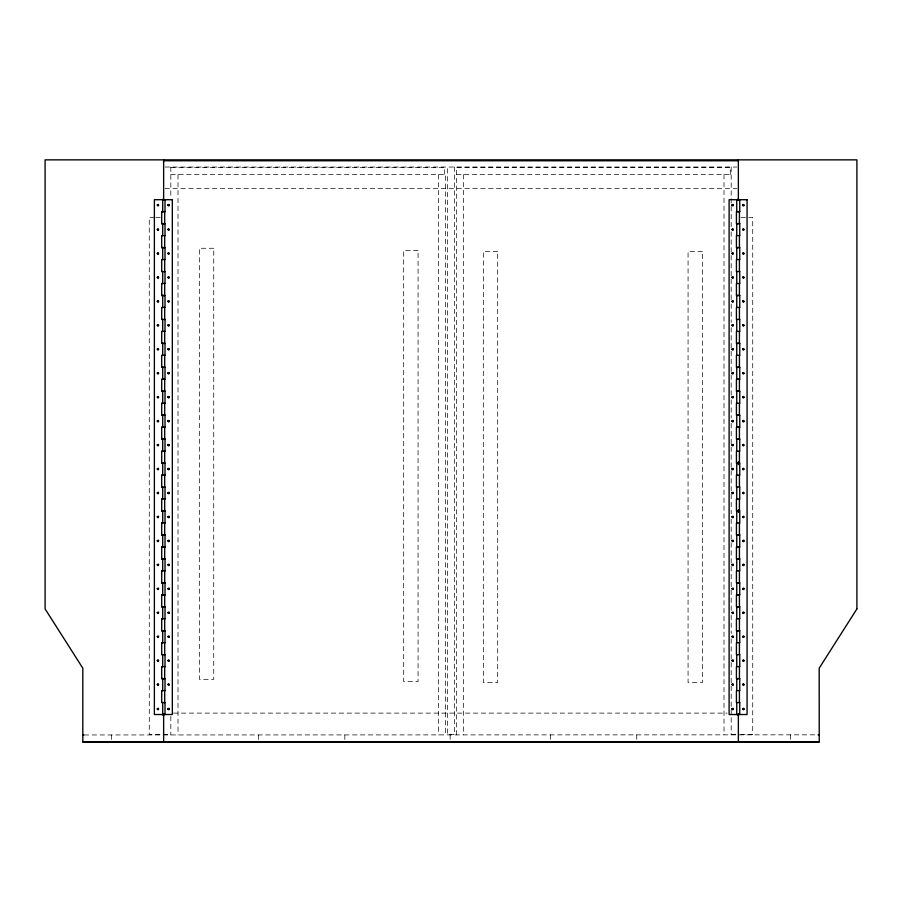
<?xml version="1.0" encoding="UTF-8"?>
<svg xmlns="http://www.w3.org/2000/svg" width="902" height="902" viewBox="0 0 902 902"><rect width="100%" height="100%" fill="white"/><g stroke="black" fill="none" stroke-linecap="round" stroke-linejoin="round"><path stroke-width="0.68" stroke-dasharray="4.51 3.38" d="M165.043 167.039L736.957 167.039M170.816 167.411L444.709 167.411L444.709 174.593M170.816 174.593L445.588 174.593L445.588 734.961M456.435 174.481L731.195 174.481M165.043 188.676L736.957 188.676M154.49 217.337L149.27 217.337L149.27 734.589L170.816 734.589M155.798 217.337L162.326 217.337M740.97 217.337L747.51 217.337M748.818 217.337L752.73 217.337L752.73 734.589L739.674 734.589M173.5 713.11L727.091 713.11M731.184 734.589L735.964 734.589M84.224 734.961L819.23 734.837M790.502 734.837L790.502 742.03M731.184 167.039L731.195 226.582M731.184 231.825L731.184 299.419M731.195 304.019L731.195 322.318M731.184 327.595L731.184 395.189M731.195 399.755L731.195 418.054M731.184 423.354L731.195 513.802M731.184 519.112L731.184 610.654M731.195 615.164L731.195 633.475M731.184 638.819L731.195 734.837M730.327 174.481L730.327 167.298L456.435 167.298L456.435 734.837M724.013 174.481L724.013 734.837M636.733 734.837L636.733 739.629M550.524 734.837L550.524 739.629M463.617 174.481L463.617 734.837M454.597 167.039L454.597 734.589L447.403 734.589L447.403 167.039M450.154 734.837L450.154 742.03M438.395 174.593L438.395 734.961M344.823 734.961L344.823 739.741M258.615 734.961L258.615 742.143M178.01 174.593L178.01 734.961M170.816 167.039L170.816 198.53M170.816 716.278L170.816 734.961M111.555 734.961L111.555 739.741M213.74 248.264L199.376 248.264L199.376 679.319L213.74 679.319L213.74 248.264M418.066 250.508L403.69 250.508L403.69 681.562L418.066 681.562L418.066 250.508M497.69 251.444L483.325 251.444L483.325 682.487L497.69 682.487L497.69 251.444M702.444 251.444L688.068 251.444L688.068 682.487L702.444 682.487L702.444 251.444"/><path stroke-width="1.35" d="M163.634 160.759L738.366 160.759M162.743 199.421L163.972 199.421M737.475 199.421L738.693 199.421M162.619 199.534L164.108 199.534M737.34 199.534L738.828 199.534M161.853 211.587L164.863 211.587M736.573 211.587L739.595 211.587M161.853 211.688L164.863 211.688M736.573 211.688L739.595 211.688M161.853 223.561L164.863 223.561M736.573 223.561L739.595 223.561M161.853 223.707L164.863 223.707M736.573 223.707L739.595 223.707M161.853 235.636L164.863 235.591M736.573 235.636L739.595 235.591M161.853 247.509L165.021 247.509L165.021 259.584M736.573 247.509L739.741 247.509L739.741 259.584M161.853 247.655L164.863 247.655M736.573 247.655L739.595 247.655M161.853 259.584L164.863 259.528M736.573 259.584L739.595 259.528M161.853 271.457L164.863 271.603M736.573 271.457L739.595 271.603M161.853 283.532L164.863 283.476M736.573 283.532L739.595 283.476M161.853 295.405L164.863 295.405M736.573 295.405L739.595 295.405M161.853 295.552L164.863 295.552M736.573 295.552L739.595 295.552M161.853 307.469L164.863 307.424M736.573 307.469L739.595 307.424M161.853 319.353L164.863 319.5M736.573 319.353L739.595 319.5M161.853 331.417L164.863 331.372M736.573 331.417L739.595 331.372M161.853 343.301L164.863 343.301M736.573 343.301L739.595 343.301M161.853 343.448L164.863 343.448M736.573 343.448L739.595 343.448M161.853 355.365L164.863 355.32M736.573 355.365L739.595 355.32M161.853 367.249L164.863 367.249M736.573 367.249L739.595 367.249M161.853 367.385L164.863 367.385M736.573 367.385L739.595 367.385M164.863 379.268L161.853 379.268L165.021 379.314L165.021 367.249M739.595 379.268L736.573 379.268L739.741 379.314L739.741 367.249M161.853 391.197L164.863 391.197M736.573 391.197L739.595 391.197M161.853 391.333L164.863 391.333M736.573 391.333L739.595 391.333M161.853 403.262L164.863 403.217M736.573 403.262L739.595 403.217M161.853 415.145L164.863 415.145M736.573 415.145L739.595 415.145M161.853 415.281L164.863 415.281M736.573 415.281L739.595 415.281M161.853 439.082L164.863 439.082M736.573 439.082L739.595 439.082M161.853 439.229L164.863 439.229M736.573 439.229L739.595 439.229M161.853 451.158L164.863 451.113M736.573 451.158L739.595 451.113M161.853 463.03L165.021 463.03L165.021 475.106M736.573 463.03L739.741 463.03L739.741 475.106M161.853 463.177L164.863 463.177M736.573 463.177L739.595 463.177M161.853 475.106L164.863 475.061M736.573 475.106L739.595 475.061M161.853 486.979L164.863 487.125M736.573 486.979L739.595 487.125M161.853 499.054L164.863 498.998M736.573 499.054L739.595 498.998M161.853 510.927L165.021 510.927L165.021 523.002M736.573 510.927L739.741 510.927L739.741 523.002M161.853 511.073L164.863 511.073M736.573 511.073L739.595 511.073M161.853 523.002L164.863 522.946M736.573 523.002L739.595 522.946M161.853 534.875L164.863 534.875M736.573 534.875L739.595 534.875M161.853 535.021L164.863 535.021M736.573 535.021L739.595 535.021M161.853 546.894L164.863 546.894M736.573 546.894L739.595 546.894M161.853 546.939L164.863 546.939M736.573 546.939L739.595 546.939M161.853 558.823L164.863 558.823M736.573 558.823L739.595 558.823M161.853 558.969L164.863 558.969M736.573 558.969L739.595 558.969M161.853 570.887L164.863 570.842M736.573 570.887L739.595 570.842M161.853 582.771L164.863 582.771M736.573 582.771L739.595 582.771M161.853 582.918L164.863 582.918M736.573 582.918L739.595 582.918M161.853 594.79L164.863 594.79M736.573 594.79L739.595 594.79M161.853 594.835L164.863 594.835M736.573 594.835L739.595 594.835M161.853 606.719L164.863 606.719M736.573 606.719L739.595 606.719M161.853 606.854L164.863 606.854M736.573 606.854L739.595 606.854M161.853 618.783L164.863 618.738M736.573 618.783L739.595 618.738M161.853 630.667L164.863 630.667M736.573 630.667L739.595 630.667M161.853 630.802L164.863 630.802M736.573 630.802L739.595 630.802M161.853 642.731L164.863 642.686M736.573 642.731L739.595 642.686M161.853 654.604L164.863 654.751M736.573 654.604L739.595 654.751M161.853 666.679L164.863 666.634M736.573 666.679L739.595 666.634M161.853 678.552L164.863 678.552M736.573 678.552L739.595 678.552M161.853 678.699L164.863 678.699M736.573 678.699L739.595 678.699M161.853 690.628L164.863 690.582M736.573 690.628L739.595 690.582M161.853 702.5L164.863 702.647M736.573 702.5L739.595 702.647M162.619 714.643L164.108 714.643M737.34 714.643L738.828 714.643M162.743 714.745L163.972 714.745M737.475 714.745L738.693 714.745M82.815 734.961L83.796 734.961M818.249 734.837L819.23 734.837M163.634 741.771L738.366 741.771M82.815 741.827L163.634 741.827L163.634 713.629M819.185 741.827L738.366 741.827L738.366 713.629M739.741 199.714L739.741 211.688M739.741 223.561L739.741 235.636M739.741 271.457L739.741 283.532M739.741 295.405L739.741 307.469M739.741 319.353L739.741 331.417M739.741 343.301L739.741 355.365M739.741 391.197L739.741 403.262M739.741 415.145L739.741 427.21M739.741 439.082L739.741 451.158M739.741 486.979L739.741 499.054M739.741 534.875L739.741 546.939M739.741 558.823L739.741 570.887M739.741 582.771L739.741 594.835M739.741 606.719L739.741 618.783M739.741 630.667L739.741 642.731M739.741 654.604L739.741 666.679M739.741 678.552L739.741 690.628M739.741 702.5L739.741 714.519M739.426 211.688L739.426 223.561M739.426 235.636L739.426 247.509M739.426 259.584L739.426 271.457M739.426 283.532L739.426 295.405M739.426 307.469L739.426 319.353M739.426 331.417L739.426 343.301M739.426 355.365L739.426 367.249M739.426 379.314L739.426 391.197M739.426 403.262L739.426 415.145M739.426 427.21L739.426 439.082M739.426 451.158L739.426 463.03M739.426 475.106L739.426 486.979M739.426 499.054L739.426 510.927M739.426 523.002L739.426 534.875M739.426 546.939L739.426 558.823M739.426 570.887L739.426 582.771M739.426 594.835L739.426 606.719M739.426 618.783L739.426 630.667M739.426 642.731L739.426 654.604M739.426 666.679L739.426 678.552M739.426 690.628L739.426 702.5M738.366 159.857L738.366 200.154M738.366 461.813L738.366 464.631M738.366 509.653L738.366 512.46M736.742 199.714L736.742 211.587M736.742 223.707L736.742 235.591M736.742 247.655L736.742 259.528M736.742 271.603L736.742 283.476M736.742 295.552L736.742 307.424M736.742 319.5L736.742 331.372M736.742 343.448L736.742 355.32M736.742 367.385L736.742 379.268M736.742 391.333L736.742 403.217M736.742 415.281L736.742 427.165M736.742 439.229L736.742 451.113M736.742 463.177L736.742 475.061M736.742 487.125L736.742 498.998M736.742 511.073L736.742 522.946M736.742 535.021L736.742 546.894M736.742 558.969L736.742 570.842M736.742 582.918L736.742 594.79M736.742 606.854L736.742 618.738M736.742 630.802L736.742 642.686M736.742 654.751L736.742 666.634M736.742 678.699L736.742 690.582M736.742 702.647L736.742 714.519M736.427 211.587L736.427 223.707M736.427 235.591L736.427 247.655M736.427 259.528L736.427 271.603M736.427 283.476L736.427 295.552M736.427 307.424L736.427 319.5M736.427 331.372L736.427 343.448M736.427 355.32L736.427 367.385M736.427 379.268L736.427 391.333M736.427 403.217L736.427 415.281M736.427 427.165L736.427 439.229M736.427 451.113L736.427 463.177M736.427 475.061L736.427 487.125M736.427 498.998L736.427 511.073M736.427 522.946L736.427 535.021M736.427 546.894L736.427 558.969M736.427 570.842L736.427 582.918M736.427 594.79L736.427 606.854M736.427 618.738L736.427 630.802M736.427 642.686L736.427 654.751M736.427 666.634L736.427 678.699M736.427 690.582L736.427 702.647M165.021 199.714L165.021 211.688M165.021 223.561L165.021 235.636M165.021 271.457L165.021 283.532M165.021 295.405L165.021 307.469M165.021 319.353L165.021 331.417M165.021 343.301L165.021 355.365M165.021 391.197L165.021 403.262M165.021 415.145L165.021 427.21M165.021 439.082L165.021 451.158M165.021 486.979L165.021 499.054M165.021 534.875L165.021 546.939M165.021 558.823L165.021 570.887M165.021 582.771L165.021 594.835M165.021 606.719L165.021 618.783M165.021 630.667L165.021 642.731M165.021 654.604L165.021 666.679M165.021 678.552L165.021 690.628M165.021 702.5L165.021 714.519M164.694 211.688L164.694 223.561M164.694 235.636L164.694 247.509M164.694 259.584L164.694 271.457M164.694 283.532L164.694 295.405M164.694 307.469L164.694 319.353M164.694 331.417L164.694 343.301M164.694 355.365L164.694 367.249M164.694 379.314L164.694 391.197M164.694 403.262L164.694 415.145M164.694 427.21L164.694 439.082M164.694 451.158L164.694 463.03M164.694 475.106L164.694 486.979M164.694 499.054L164.694 510.927M164.694 523.002L164.694 534.875M164.694 546.939L164.694 558.823M164.694 570.887L164.694 582.771M164.694 594.835L164.694 606.719M164.694 618.783L164.694 630.667M164.694 642.731L164.694 654.604M164.694 666.679L164.694 678.552M164.694 690.628L164.694 702.5M163.634 159.857L163.634 200.154M162.698 199.714L162.698 211.587M162.698 223.707L162.698 235.591M162.698 247.655L162.698 259.528M162.698 271.603L162.698 283.476M162.698 295.552L162.698 307.424M162.698 319.5L162.698 331.372M162.698 343.448L162.698 355.32M162.698 367.385L162.698 379.268M162.698 391.333L162.698 403.217M162.698 415.281L162.698 427.165M162.698 439.229L162.698 451.113M162.698 463.177L162.698 475.061M162.698 487.125L162.698 498.998M162.698 511.073L162.698 522.946M162.698 535.021L162.698 546.894M162.698 558.969L162.698 570.842M162.698 582.918L162.698 594.79M162.698 606.854L162.698 618.738M162.698 630.802L162.698 642.686M162.698 654.751L162.698 666.634M162.698 678.699L162.698 690.582M162.698 702.647L162.698 714.519M161.706 211.587L161.706 223.707M161.706 235.591L161.706 247.655M161.706 259.528L161.706 271.603M161.706 283.476L161.706 295.552M161.706 307.424L161.706 319.5M161.706 331.372L161.706 343.448M161.706 355.32L161.706 367.385M161.706 379.268L161.706 391.333M161.706 403.217L161.706 415.281M161.706 427.165L161.706 439.229M161.706 451.113L161.706 463.177M161.706 475.061L161.706 487.125M161.706 498.998L161.706 511.073M161.706 522.946L161.706 535.021M161.706 546.894L161.706 558.969M161.706 570.842L161.706 582.918M161.706 594.79L161.706 606.854M161.706 618.738L161.706 630.802M161.706 642.686L161.706 654.751M161.706 666.634L161.706 678.699M161.706 690.582L161.706 702.647M157.264 205.036C158.391 208.035 159.519 202.758 157.264 205.036M157.602 205.137L158.481 205.318L157.602 205.137M157.264 229.435C158.391 232.434 159.519 227.157 157.264 229.435M157.602 229.48L158.448 229.751L157.636 229.39M157.264 253.383C158.391 256.382 159.519 251.106 157.264 253.383M157.602 253.428L158.448 253.699L157.636 253.338M157.264 277.331C158.391 280.33 159.519 275.054 157.264 277.331M157.602 277.376L158.481 277.557L157.602 277.376M157.264 301.279C158.391 304.278 159.519 298.99 157.264 301.279M157.602 301.324L158.481 301.505L157.602 301.324M167.896 205.036C169.035 208.035 170.151 202.758 167.896 205.036M168.234 205.137L169.114 205.318L168.234 205.137M157.264 325.216C158.391 328.227 159.519 322.939 157.264 325.216M157.602 325.272L158.481 325.453L157.602 325.272M167.896 229.435C169.035 232.434 170.151 227.157 167.896 229.435M168.234 229.48L169.114 229.66L168.268 229.39M157.264 349.164C158.391 352.163 159.519 346.887 157.264 349.164M157.602 349.209L158.481 349.401L157.602 349.209M167.896 253.383C169.035 256.382 170.151 251.106 167.896 253.383M168.234 253.428L169.114 253.609L168.268 253.338M157.264 373.112C158.391 376.111 159.519 370.835 157.264 373.112M157.602 373.157L158.481 373.349L157.602 373.157M167.896 277.331C169.035 280.33 170.151 275.054 167.896 277.331M168.234 277.376L169.114 277.557L168.234 277.376M157.264 397.06C158.391 400.06 159.519 394.783 157.264 397.06M157.602 397.105L158.481 397.297L157.602 397.105M167.896 301.279C169.035 304.267 170.14 299.013 167.896 301.279M168.234 301.324L169.114 301.505L168.234 301.324M157.264 421.008C158.391 424.008 159.519 418.731 157.264 421.008M157.602 421.054L158.481 421.245L157.602 421.054M167.896 325.216C169.035 328.215 170.14 322.961 167.896 325.216M168.234 325.272L169.114 325.453L168.234 325.272M157.264 444.957C158.391 447.956 159.519 442.679 157.264 444.957M157.602 445.002L158.481 445.193L157.636 444.911M167.896 349.164C169.035 352.163 170.151 346.887 167.896 349.164M168.234 349.209L169.114 349.401L168.234 349.209M157.264 468.905C158.391 471.904 159.519 466.627 157.264 468.905M157.602 468.95L158.481 469.13L157.636 468.86M167.896 373.112C169.035 376.111 170.151 370.835 167.896 373.112M168.234 373.157L169.114 373.349L168.234 373.157M157.264 492.853C158.391 495.852 159.519 490.575 157.264 492.853M157.602 492.898L158.448 493.168L157.636 492.808M167.896 397.06C169.035 400.06 170.151 394.783 167.896 397.06M168.234 397.105L169.114 397.297L168.234 397.105M157.264 516.801C158.391 519.8 159.519 514.512 157.264 516.801M157.602 516.846L158.481 517.026L157.636 516.756M167.896 421.008C169.035 424.008 170.151 418.731 167.896 421.008M168.234 421.054L169.114 421.245L168.234 421.054M157.264 540.738C158.391 543.748 159.519 538.46 157.264 540.738M157.602 540.794L158.481 540.975L157.602 540.794M167.896 444.957C169.035 447.956 170.151 442.679 167.896 444.957M168.234 445.002L169.091 445.272L168.268 444.911M157.264 564.686C158.391 567.685 159.519 562.408 157.264 564.686M157.602 564.731L158.481 564.923L157.602 564.731M167.896 468.905C169.035 471.904 170.151 466.627 167.896 468.905M168.234 468.95L169.114 469.13L168.268 468.86M157.264 588.634C158.391 591.633 159.519 586.356 157.264 588.634M157.602 588.679L158.481 588.871L157.602 588.679M167.896 492.853C169.035 495.852 170.151 490.575 167.896 492.853M168.234 492.898L169.114 493.078L168.268 492.808M157.264 612.582C158.391 615.581 159.519 610.304 157.264 612.582M157.602 612.627L158.481 612.819L157.602 612.627M167.896 516.801C169.035 519.8 170.151 514.512 167.896 516.801M168.234 516.846L169.114 517.026L168.268 516.756M157.264 636.53C158.391 639.529 159.519 634.253 157.264 636.53M157.602 636.575L158.481 636.767L157.602 636.575M167.896 540.738C169.035 543.748 170.151 538.46 167.896 540.738M168.234 540.794L169.114 540.975L168.234 540.794M157.264 660.478C158.391 663.477 159.519 658.201 157.264 660.478M157.602 660.523L158.481 660.715L157.602 660.523M167.896 564.686C169.035 567.685 170.151 562.408 167.896 564.686M168.234 564.731L169.114 564.923L168.234 564.731M157.264 684.426C158.391 687.425 159.519 682.149 157.264 684.426M157.602 684.471L158.481 684.663L157.602 684.471M167.896 588.634C169.035 591.633 170.14 586.379 167.896 588.634M168.234 588.679L169.114 588.871L168.234 588.679M157.264 708.871C158.391 711.87 159.519 706.593 157.264 708.871M157.602 708.916L158.481 709.107L157.602 708.916M167.896 612.582C169.035 615.581 170.151 610.304 167.896 612.582M168.234 612.627L169.114 612.819L168.234 612.627M167.896 636.53C169.035 639.529 170.151 634.253 167.896 636.53M168.234 636.575L169.114 636.767L168.234 636.575M167.896 660.478C169.035 663.477 170.151 658.201 167.896 660.478M168.234 660.523L169.114 660.715L168.234 660.523M167.896 684.426C169.035 687.425 170.151 682.149 167.896 684.426M168.234 684.471L169.114 684.663L168.234 684.471M167.896 708.871C169.035 711.87 170.151 706.593 167.896 708.871M168.234 708.916L169.114 709.107L168.234 708.916M731.984 205.036C733.123 208.035 734.239 202.758 731.984 205.036M732.323 205.137L733.202 205.318L732.323 205.137M731.984 229.435C733.123 232.434 734.239 227.157 731.984 229.435M732.334 229.48L733.202 229.66L732.356 229.39M731.984 253.383C733.123 256.382 734.239 251.106 731.984 253.383M732.334 253.428L733.202 253.609L732.356 253.338M731.984 277.331C733.123 280.33 734.239 275.054 731.984 277.331M732.334 277.376L733.202 277.557L732.334 277.376M731.984 301.279C733.089 304.278 734.284 298.99 731.984 301.279M732.334 301.324L733.202 301.505L732.334 301.324M742.628 205.036C743.755 208.035 744.883 202.758 742.628 205.036M742.966 205.137L743.846 205.318L742.966 205.137M731.984 325.216C733.089 328.227 734.284 322.939 731.984 325.216M732.334 325.272L733.202 325.453L732.334 325.272M742.628 229.435C743.755 232.434 744.883 227.157 742.628 229.435M742.966 229.48L743.846 229.66L742.989 229.39M731.984 349.164C733.123 352.163 734.239 346.887 731.984 349.164M732.334 349.209L733.202 349.401L732.334 349.209M742.628 253.383C743.755 256.382 744.883 251.106 742.628 253.383M742.966 253.428L743.846 253.609L742.989 253.338M731.984 373.112C733.123 376.111 734.239 370.835 731.984 373.112M732.334 373.157L733.202 373.349L732.334 373.157M742.628 277.331C743.755 280.33 744.883 275.054 742.628 277.331M742.966 277.376L743.846 277.557L742.966 277.376M731.984 397.06C733.123 400.06 734.239 394.783 731.984 397.06M732.334 397.105L733.202 397.297L732.334 397.105M742.628 301.279C743.767 304.267 744.86 299.013 742.628 301.279M742.966 301.324L743.846 301.505L742.966 301.324M731.984 421.008C733.123 424.008 734.239 418.731 731.984 421.008M732.334 421.054L733.202 421.245L732.334 421.054M742.628 325.216C743.767 328.215 744.86 322.961 742.628 325.216M742.966 325.272L743.846 325.453L742.966 325.272M731.984 444.957C733.123 447.956 734.239 442.679 731.984 444.957M732.334 445.002L733.179 445.272L732.356 444.911M742.628 349.164C743.755 352.163 744.883 346.887 742.628 349.164M742.966 349.209L743.846 349.401L742.966 349.209M731.984 468.905C733.123 471.904 734.239 466.627 731.984 468.905M732.334 468.95L733.202 469.13L732.356 468.86M742.628 373.112C743.755 376.111 744.883 370.835 742.628 373.112M742.966 373.157L743.846 373.349L742.966 373.157M731.984 492.853C733.123 495.852 734.239 490.575 731.984 492.853M732.334 492.898L733.179 493.168L732.356 492.808M742.628 397.06C743.755 400.06 744.883 394.783 742.628 397.06M742.966 397.105L743.846 397.297L742.966 397.105M731.984 516.801C733.123 519.8 734.239 514.512 731.984 516.801M732.334 516.846L733.202 517.026L732.356 516.756M742.628 421.008C743.755 424.008 744.883 418.731 742.628 421.008M742.966 421.054L743.846 421.245L742.966 421.054M731.984 540.738C733.123 543.748 734.239 538.46 731.984 540.738M732.334 540.794L733.202 540.975L732.334 540.794M742.628 444.957C743.755 447.956 744.883 442.679 742.628 444.957M742.966 445.002L743.812 445.272L742.989 444.911M731.984 564.686C733.123 567.685 734.239 562.408 731.984 564.686M732.334 564.731L733.202 564.923L732.334 564.731M742.628 468.905C743.755 471.904 744.883 466.627 742.628 468.905M742.966 468.95L743.846 469.13L742.989 468.86M731.984 588.634C733.089 591.644 734.284 586.356 731.984 588.634M732.334 588.679L733.202 588.871L732.334 588.679M742.628 492.853C743.755 495.852 744.883 490.575 742.628 492.853M742.966 492.898L743.812 493.168L742.989 492.808M731.984 612.582C733.123 615.581 734.239 610.304 731.984 612.582M732.334 612.627L733.202 612.819L732.334 612.627M742.628 516.801C743.755 519.8 744.883 514.512 742.628 516.801M742.966 516.846L743.846 517.026L742.989 516.756M731.984 636.53C733.123 639.529 734.239 634.253 731.984 636.53M732.334 636.575L733.202 636.767L732.334 636.575M742.628 540.738C743.755 543.748 744.883 538.46 742.628 540.738M742.966 540.794L743.846 540.975L742.966 540.794M731.984 660.478C733.123 663.477 734.239 658.201 731.984 660.478M732.334 660.523L733.202 660.715L732.334 660.523M742.628 564.686C743.755 567.685 744.883 562.408 742.628 564.686M742.966 564.731L743.846 564.923L742.966 564.731M731.984 684.426C733.123 687.425 734.239 682.149 731.984 684.426M732.334 684.471L733.202 684.663L732.334 684.471M742.628 588.634C743.767 591.633 744.86 586.379 742.628 588.634M742.966 588.679L743.846 588.871L742.966 588.679M731.984 708.871C733.123 711.87 734.239 706.593 731.984 708.871M732.323 708.916L733.202 709.107L732.323 708.916M742.628 612.582C743.755 615.581 744.883 610.304 742.628 612.582M742.966 612.627L743.846 612.819L742.966 612.627M742.628 636.53C743.755 639.529 744.883 634.253 742.628 636.53M742.966 636.575L743.846 636.767L742.966 636.575M742.628 660.478C743.755 663.477 744.883 658.201 742.628 660.478M742.966 660.523L743.846 660.715L742.966 660.523M742.628 684.426C743.755 687.425 744.883 682.149 742.628 684.426M742.966 684.471L743.846 684.663L742.966 684.471M742.628 708.871C743.755 711.87 744.883 706.593 742.628 708.871M742.966 708.916L743.846 709.107L742.966 708.916M856.9 608.929L819.185 668.19L819.23 742.03L82.815 742.143L82.815 668.19L45.1 608.929L45.1 159.857L856.9 159.857L856.9 608.929M172.338 199.714L154.377 199.714L154.377 714.519L172.338 714.519L172.338 199.714M747.07 199.714L729.109 199.714L729.109 714.519L747.07 714.519L747.07 199.714M164.863 427.165L161.853 427.165L164.863 427.21M739.595 427.165L736.573 427.165L739.595 427.21"/></g></svg>
